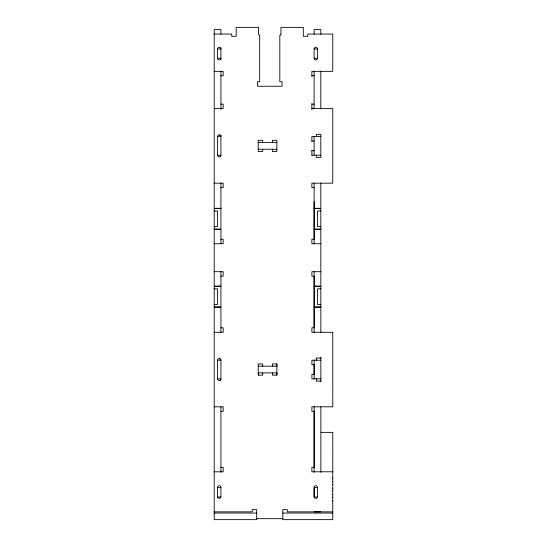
<?xml version="1.0" encoding="UTF-8"?>
<svg xmlns="http://www.w3.org/2000/svg" width="547" height="547" viewBox="0 0 547 547"><rect width="100%" height="100%" fill="white"/><g stroke="black" fill="none" stroke-linecap="round" stroke-linejoin="round"><path stroke-width="0.82" d="M220.926 496.97C220.872 498.809 217.624 498.809 217.569 496.97L217.569 487.377A1.675 1.675 0 0 1 217.843 486.461L218.062 486.187A1.675 1.675 0 0 1 220.427 486.194L220.653 486.461A1.675 1.675 0 0 1 220.92 487.377L220.926 496.97L217.569 496.97M220.167 156.613L220.653 156.121A1.675 1.675 0 0 0 220.926 155.204L220.926 135.075M220.434 380.049L220.653 379.775A1.675 1.675 0 0 0 220.926 378.859L220.926 360.22A1.675 1.675 0 0 0 220.646 359.304L218.944 358.572A1.675 1.675 0 0 0 218.062 359.037L217.843 359.304A1.675 1.675 0 0 0 217.569 360.22L217.569 378.859A1.675 1.675 0 0 0 217.85 379.775L218.062 380.049A1.675 1.675 0 0 0 220.434 380.042L220.167 380.268A1.668 1.668 0 0 1 219.244 380.541M332.268 481.702L332.754 481.695M332.268 500.929L332.754 500.915M332.754 494.31L332.59 494.31A2.256 0.397 0 0 0 332.282 494.324M214.212 34.058L231.737 34.058L231.737 36.293L236.208 36.293L236.208 27.35L258.574 27.35L258.574 34.058A1.115 1.115 0 0 0 259.688 35.179L259.688 81.77L257.452 81.77L257.452 86.248L282.054 86.248L282.054 81.77L279.818 81.77L279.818 35.179A1.121 1.121 0 0 0 280.939 34.058M217.412 48.97L220.926 48.97A1.675 1.675 0 0 0 219.244 47.295A1.675 1.675 0 0 0 217.569 48.97L217.569 58.29A1.675 1.675 0 0 0 219.251 59.965A1.675 1.675 0 0 0 220.926 58.29L217.412 58.29M314.115 48.97A1.675 1.675 0 0 1 315.79 47.295A1.675 1.675 0 0 1 317.472 48.97L317.472 58.29A1.675 1.675 0 0 1 315.79 59.965A1.675 1.675 0 0 1 314.115 58.29L314.115 48.97L317.629 48.97M314.115 58.29L317.629 58.29M214.212 71.336L223.162 71.336L223.162 75.807L220.926 75.807M311.879 75.807L314.115 75.807M220.926 104.135L223.162 104.135L223.162 108.614L214.212 108.614M311.879 104.135L314.115 104.135M311.879 108.614L332.754 108.614L332.754 183.163L311.879 183.163L311.879 187.635L314.115 187.635M217.569 136.565L220.926 136.565A1.675 1.675 0 0 0 220.646 135.649L218.944 134.918A1.675 1.675 0 0 0 218.062 135.382L217.843 135.649A1.675 1.675 0 0 0 217.569 136.565L217.569 155.204A1.675 1.675 0 0 0 217.85 156.121L218.062 156.394A1.675 1.675 0 0 0 220.434 156.387M320.822 136.565L311.879 136.565L311.879 141.796M311.879 141.044L314.115 141.044M258.198 142.535L276.837 142.535M258.198 149.242L276.837 149.242M311.879 150.733L314.115 150.733M217.569 155.204L220.926 155.204M311.879 155.204L320.822 155.204M214.212 183.163L223.162 183.163L223.162 187.635L220.926 187.635M314.115 201.802L314.149 243.736M215.333 208.304L220.926 208.304M314.149 208.304L319.735 208.304M214.212 208.4L220.926 208.4M314.149 208.4L320.857 208.4M214.212 210.951L217.569 210.951L217.569 226.608L214.212 226.608M320.857 210.951L317.499 210.951L317.499 226.608L320.857 226.608M214.212 229.159L220.926 229.159M314.149 229.159L320.857 229.159M214.212 229.255L219.805 229.255M315.263 229.255L320.857 229.255M220.926 239.265L223.162 239.265L223.162 243.736L214.212 243.736M320.857 243.736L311.879 243.736L311.879 239.265L314.115 239.265L314.115 183.163M214.212 271.695L223.162 271.695L223.162 276.167L220.926 276.167M320.857 271.695L311.879 271.695L311.879 276.167L314.115 276.167L314.115 327.79M215.333 286.177L220.926 286.177M314.149 286.177L319.735 286.177M214.212 286.266L220.926 286.266M314.149 286.266L320.857 286.266M214.212 288.823L217.569 288.823L217.569 304.481L214.212 304.481M320.857 288.823L317.499 288.823L317.499 304.481L320.857 304.481M214.212 307.031L220.926 307.031M314.149 307.031L320.857 307.031M214.212 307.127L219.805 307.127M315.263 307.127L320.857 307.127M220.926 327.79L223.197 327.79L223.197 332.268L214.212 332.268M314.149 327.79L311.879 327.79L311.913 332.268L332.788 332.268M320.822 357.984L316.351 357.984L316.351 360.22M217.569 360.22L220.926 360.22M320.857 360.22L311.879 360.22L311.913 364.699L314.149 364.699M258.198 366.189L276.837 366.189M258.198 372.897L276.837 372.897M314.149 374.387L311.879 374.387L311.913 378.859L320.857 378.859M258.218 375.133L262.724 375.133L262.69 372.897M217.569 378.859L220.926 378.859M320.822 381.095L316.351 381.095L316.351 378.859M214.212 406.818L223.197 406.818L223.197 411.289L220.926 411.289M314.149 411.289L311.879 411.289L311.879 406.818L332.788 406.818L332.754 332.268M321.096 432.356L332.788 432.356L332.754 519.65L282.806 519.65L282.806 509.626L287.278 509.626L287.278 511.862L332.754 511.862M220.926 467.316L223.162 467.316L223.162 471.787L214.212 471.787M332.754 471.787L311.879 471.787L311.879 467.316L314.115 467.316L314.115 411.289M217.569 487.651L220.926 487.651M317.499 487.651L314.149 487.651L314.149 496.97L317.499 496.97M314.149 511.807L320.857 511.807M214.212 511.862L252.235 511.862L252.235 509.626L256.707 509.626L256.707 519.65L214.212 519.65L214.212 29.586L220.926 29.586L220.926 34.222M214.212 513.045L256.707 513.045M282.806 513.045L332.754 513.045M256.707 518.679L282.806 518.679M332.754 490.7L332.268 490.693M320.822 34.222L320.822 29.586L314.115 29.586L314.115 34.222M320.822 71.336L320.822 108.614M320.822 183.163L320.857 332.268M320.857 357.239L320.857 381.84M320.857 406.818L320.857 472.3M316.351 136.565L316.351 134.33L320.822 134.33L320.822 157.44L316.351 157.44L316.351 155.204M314.149 271.695L314.149 332.268M314.149 360.22L314.149 378.859M314.149 406.818L314.149 472.3M314.115 71.336L314.115 108.614M314.115 136.565L314.115 155.204M314.115 364.699L314.115 374.387M311.879 76.43L311.879 71.336L332.754 71.336L332.754 34.058L307.776 34.058L307.776 36.293L303.305 36.293L303.305 27.35L280.939 27.35L280.939 34.058M311.879 103.595L311.879 109.537M311.879 150.281L311.879 155.375M276.885 366.346L276.885 363.953L272.379 363.953L272.413 366.189M276.885 372.739L276.885 375.133L272.379 375.133L272.379 372.897M276.857 363.953L276.857 375.133M272.379 142.535L272.379 140.299L276.857 140.299L276.857 151.478L272.379 151.478L272.379 149.242M262.69 142.535L262.69 140.299L258.218 140.299L258.218 151.478L262.69 151.478L262.69 149.242M262.724 366.189L262.69 363.953L258.218 363.953L258.252 375.133M220.926 47.849L220.926 59.404M220.926 71.336L220.926 109.222M220.926 183.163L220.926 243.736M220.926 271.695L220.926 332.268M220.926 406.818L220.926 472.341M219.552 134.918A1.675 1.675 0 0 1 220.427 135.382M219.552 358.572A1.675 1.675 0 0 1 220.427 359.037M332.282 488.321A2.243 0.376 -0.1 0 1 332.754 488.314M332.754 497.319A2.243 0.397 0 0 1 332.261 497.312M332.754 484.697A2.236 0.397 0 0 1 332.268 484.69M332.754 478.099A2.243 0.397 0 0 1 332.261 478.085M317.472 496.97C317.417 498.809 314.169 498.809 314.115 496.97L314.115 487.377A1.675 1.675 0 0 1 314.388 486.461L314.607 486.187A1.675 1.675 0 0 1 316.973 486.194L317.198 486.461A1.675 1.675 0 0 1 317.465 487.377L317.472 496.97"/></g></svg>
